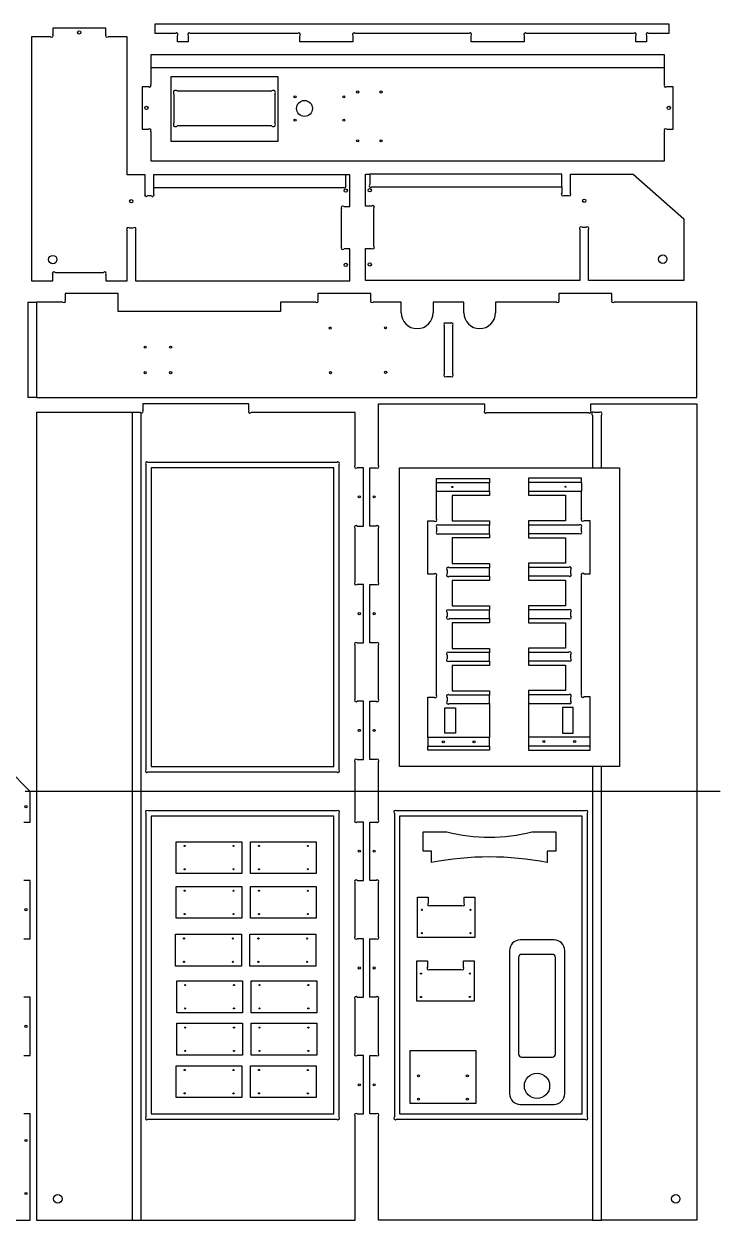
# Model space of a CAD drawing. Extents: x 0 to 1467, y 0 to 1176.
# Drawn here: x 812 to 1467, y 31 to 1158 of the extents above; entities that cross this region are included whole.
import ezdxf

# ---------------------------------------------------------------- set-up
doc = ezdxf.new("R2010")
doc.units = 0
doc.layers.get('0').update_dxf_attribs({"linetype": 'CONTINUOUS'})

msp = doc.modelspace()

# ---------------------------------------------------------------- linework, layer by layer
at = {"color": 7, "linetype": 'CONTINUOUS'}
for p, q in [((838.8, 1153.8), (838.8, 1147.9)), ((888.8, 1153.8), (838.8, 1153.8)), ((888.8, 1147.9), (888.8, 1153.8)), ((935.3, 1148.8), (935.3, 1157.8)), ((935.3, 1157.8), (1419.3, 1157.8)), ((1419.3, 1157.8), (1419.3, 1148.8)), ((818.8, 1145.8), (818.8, 915.8)), ((836.7, 1145.8), (818.8, 1145.8)), ((908.8, 1145.8), (891, 1145.8)), ((908.8, 1015.8), (908.8, 1145.8)), ((954.3, 1148.8), (935.3, 1148.8)), ((956.4, 1140.8), (956.4, 1146.7)), ((966.4, 1140.8), (956.4, 1140.8)), ((966.4, 1146.7), (966.4, 1140.8)), ((1069.5, 1148.8), (968.6, 1148.8)), ((1071.6, 1140.8), (1071.6, 1146.7)), ((1121.6, 1140.8), (1071.6, 1140.8)), ((1121.6, 1146.7), (1121.6, 1140.8)), ((1230.8, 1148.8), (1123.7, 1148.8)), ((1233, 1140.8), (1233, 1146.7)), ((1283, 1140.8), (1233, 1140.8)), ((1283, 1146.7), (1283, 1140.8)), ((1386, 1148.8), (1285.1, 1148.8)), ((1388.1, 1140.8), (1388.1, 1146.7)), ((1398.1, 1140.8), (1388.1, 1140.8)), ((1398.1, 1146.7), (1398.1, 1140.8)), ((1419.3, 1148.8), (1400.3, 1148.8)), ((1415.1, 1128.7), (931.1, 1128.7)), ((931.1, 1128.7), (931.1, 1116.7)), ((1415.1, 1116.7), (1415.1, 1128.7)), ((931.1, 1116.7), (931.1, 1100.8)), ((931.1, 1116.7), (1415.1, 1116.7)), ((1415.1, 1100.8), (1415.1, 1116.7)), ((950.1, 1108), (950.1, 1047.4)), ((1051.1, 1108), (950.1, 1108)), ((1051.1, 1047.4), (1051.1, 1108)), ((923.1, 1098.7), (923.1, 1058.7)), ((929, 1098.7), (923.1, 1098.7)), ((956, 1094.7), (1045.2, 1094.7)), ((1423.1, 1098.7), (1417.2, 1098.7)), ((1423.1, 1058.7), (1423.1, 1098.7)), ((953.1, 1064.6), (953.1, 1091.8)), ((1048.1, 1091.8), (1048.1, 1064.6)), ((1045.2, 1061.7), (956, 1061.7)), ((923.1, 1058.7), (929, 1058.7)), ((931.1, 1056.6), (931.1, 1028.7)), ((1415.1, 1028.7), (1415.1, 1056.6)), ((1417.2, 1058.7), (1423.1, 1058.7)), ((950.1, 1047.4), (1051.1, 1047.4)), ((931.1, 1028.7), (1415.1, 1028.7)), ((925.8, 1015.8), (908.8, 1015.8)), ((925.8, 997.9), (925.8, 1015.8)), ((933.8, 1015.8), (933.8, 1003.8)), ((1114.8, 1015.8), (933.8, 1015.8)), ((1118.8, 1015.8), (1114.8, 1015.8)), ((1114.8, 1005.9), (1114.8, 1015.8)), ((1118.8, 985.8), (1118.8, 1015.8)), ((1133.4, 986.2), (1133.4, 1016.2)), ((1133.4, 1016.2), (1137.4, 1016.2)), ((1137.4, 1016.2), (1137.4, 1006.4)), ((1318.3, 1016.2), (1137.4, 1016.2)), ((1318.3, 1004.2), (1318.3, 1016.2)), ((1326.4, 998.4), (1326.4, 1016.2)), ((1326.4, 1016.2), (1385.4, 1016.2)), ((1385.4, 1016.2), (1433.4, 974.3)), ((933.8, 1003.8), (933.8, 997.9)), ((933.8, 1003.8), (1112.8, 1003.8)), ((1139.5, 1004.2), (1318.3, 1004.2)), ((1318.3, 1004.2), (1318.3, 998.4)), ((931.7, 995.8), (928, 995.8)), ((1320.4, 996.2), (1324.3, 996.2)), ((1110.8, 947.9), (1110.8, 983.6)), ((1113, 985.8), (1118.8, 985.8)), ((1139.2, 986.2), (1133.4, 986.2)), ((1141.4, 948.4), (1141.4, 984.1)), ((1433.4, 974.3), (1433.4, 916.2)), ((908.8, 915.8), (908.8, 963.6)), ((910.9, 965.8), (914.7, 965.8)), ((916.8, 963.6), (916.8, 915.8)), ((1335.4, 964.1), (1335.4, 916.2)), ((1341.2, 966.2), (1337.5, 966.2)), ((1343.4, 916.2), (1343.4, 964.1)), ((1118.8, 945.8), (1113, 945.8)), ((1118.8, 915.8), (1118.8, 945.8)), ((1133.4, 916.2), (1133.4, 946.2)), ((1133.4, 946.2), (1139.2, 946.2)), ((818.8, 915.8), (838.8, 915.8)), ((838.8, 915.8), (838.8, 921.7)), ((841, 923.8), (886.7, 923.8)), ((888.8, 921.7), (888.8, 915.8)), ((888.8, 915.8), (908.8, 915.8)), ((916.8, 915.8), (1118.8, 915.8)), ((1335.4, 916.2), (1133.4, 916.2)), ((1433.4, 916.2), (1343.4, 916.2)), ((850.6, 903.8), (850.6, 897.9)), ((900.5, 903.8), (850.6, 903.8)), ((900.5, 886.8), (900.5, 903.8)), ((1088.6, 903.8), (1088.6, 897.9)), ((1138.6, 903.8), (1088.6, 903.8)), ((1138.6, 897.9), (1138.6, 903.8)), ((1315.6, 903.8), (1315.6, 897.9)), ((1365.6, 903.8), (1315.6, 903.8)), ((1365.6, 897.9), (1365.6, 903.8)), ((815.5, 895.8), (815.5, 805.8)), ((815.5, 895.8), (823.5, 895.8)), ((823.5, 895.8), (823.5, 805.8)), ((848.5, 895.8), (823.5, 895.8)), ((1053.5, 895.8), (1053.5, 886.8)), ((1086.5, 895.8), (1053.5, 895.8)), ((1167.1, 895.8), (1140.7, 895.8)), ((1167.1, 885.8), (1167.1, 895.8)), ((1197.1, 895.8), (1197.1, 885.8)), ((1226, 895.8), (1197.1, 895.8)), ((1226, 885.8), (1226, 895.8)), ((1256, 895.8), (1256, 885.8)), ((1313.5, 895.8), (1256, 895.8)), ((1445.6, 895.8), (1367.7, 895.8)), ((1445.6, 805.8), (1445.6, 895.8)), ((1053.5, 886.8), (900.5, 886.8)), ((1207.6, 873.6), (1207.6, 827.9)), ((1213.5, 875.8), (1209.7, 875.8)), ((1215.6, 827.9), (1215.6, 873.6)), ((1209.7, 825.8), (1213.5, 825.8)), ((823.5, 805.8), (815.5, 805.8)), ((823.5, 805.8), (1445.6, 805.8)), ((913.6, 791.8), (823.6, 791.8)), ((823.6, 791.8), (823.6, 31)), ((913.6, 791.8), (913.6, 31)), ((921.5, 791.8), (913.6, 791.8)), ((922.1, 31), (922.1, 791.4)), ((923.6, 799.8), (923.6, 793.9)), ((1023.6, 799.8), (923.6, 799.8)), ((1023.6, 793.9), (1023.6, 799.8)), ((1123.6, 791.8), (1025.7, 791.8)), ((1123.6, 741.9), (1123.6, 791.8)), ((1145.6, 741.9), (1145.6, 799.8)), ((1145.6, 799.8), (1245.6, 799.8)), ((1245.6, 799.8), (1245.6, 793.9)), ((1247.7, 791.8), (1343.5, 791.8)), ((1345.6, 799.8), (1445.6, 799.8)), ((1345.6, 793.9), (1345.6, 799.8)), ((1347.1, 789.4), (1347.1, 739.8)), ((1353.5, 791.9), (1349.1, 791.9)), ((1355.6, 739.8), (1355.6, 789.4)), ((1445.6, 799.8), (1445.6, 31)), ((1106.5, 744.8), (928.7, 744.8)), ((926.6, 742.6), (926.6, 455.3)), ((931.6, 739.8), (931.6, 458.2)), ((1103.6, 739.8), (931.6, 739.8)), ((1103.6, 458.2), (1103.6, 739.8)), ((1108.6, 455.3), (1108.6, 742.6)), ((1131.6, 739.8), (1125.7, 739.8)), ((1131.6, 684.8), (1131.6, 739.8)), ((1137.6, 684.8), (1137.6, 739.8)), ((1137.6, 739.8), (1143.5, 739.8)), ((1165.6, 739.8), (1347.1, 739.8)), ((1165.6, 458.2), (1165.6, 739.8)), ((1347.1, 739.8), (1355.6, 739.8)), ((1355.6, 739.8), (1372.6, 739.8)), ((1372.6, 739.8), (1372.6, 458.2)), ((1200.2, 729.6), (1250.2, 729.6)), ((1200.2, 725.6), (1200.2, 729.6)), ((1250.2, 725.6), (1200.2, 725.6)), ((1200.2, 717.6), (1200.2, 725.6)), ((1250.2, 729.6), (1250.2, 725.6)), ((1250.2, 717.6), (1250.2, 725.6)), ((1336.9, 729.8), (1286.9, 729.8)), ((1286.9, 729.8), (1286.9, 725.8)), ((1336.9, 725.8), (1286.9, 725.8)), ((1286.9, 725.8), (1286.9, 717.8)), ((1336.9, 725.8), (1336.9, 729.8)), ((1336.9, 725.8), (1336.9, 717.8)), ((1200.2, 691.7), (1200.2, 717.6)), ((1200.2, 717.6), (1250.2, 717.6)), ((1250.2, 713.6), (1215.2, 713.6)), ((1215.2, 713.6), (1215.2, 689.6)), ((1250.2, 717.6), (1250.2, 713.6)), ((1286.9, 717.8), (1286.9, 713.8)), ((1286.9, 717.8), (1336.9, 717.8)), ((1286.9, 713.8), (1321.9, 713.8)), ((1321.9, 713.8), (1321.9, 689.8)), ((1336.9, 691.9), (1336.9, 717.8)), ((1192.2, 639.6), (1192.2, 689.6)), ((1192.2, 689.6), (1198, 689.6)), ((1215.2, 689.6), (1250.2, 689.6)), ((1250.2, 689.6), (1250.2, 685.6)), ((1286.9, 689.8), (1286.9, 685.8)), ((1321.9, 689.8), (1286.9, 689.8)), ((1344.9, 689.8), (1339, 689.8)), ((1344.9, 639.8), (1344.9, 689.8)), ((1123.6, 631.9), (1123.6, 682.6)), ((1125.7, 684.8), (1131.6, 684.8)), ((1143.5, 684.8), (1137.6, 684.8)), ((1145.6, 631.9), (1145.6, 682.6)), ((1200.2, 683.5), (1200.2, 679.7)), ((1250.2, 685.6), (1202.2, 685.6)), ((1202.2, 677.6), (1250.2, 677.6)), ((1250.2, 677.6), (1250.2, 685.6)), ((1250.2, 677.6), (1250.2, 673.6)), ((1334.8, 685.8), (1286.9, 685.8)), ((1286.9, 685.8), (1286.9, 677.8)), ((1286.9, 677.8), (1286.9, 673.8)), ((1286.9, 677.8), (1334.8, 677.8)), ((1336.9, 679.9), (1336.9, 683.7)), ((1250.2, 673.6), (1215.2, 673.6)), ((1215.2, 673.6), (1215.2, 649.6)), ((1286.9, 673.8), (1321.9, 673.8)), ((1321.9, 673.8), (1321.9, 649.8)), ((1210.2, 643.5), (1210.2, 639.7)), ((1250.2, 645.6), (1212.3, 645.6)), ((1215.2, 649.6), (1250.2, 649.6)), ((1250.2, 649.6), (1250.2, 645.6)), ((1250.2, 637.6), (1250.2, 645.6)), ((1286.9, 649.8), (1286.9, 645.8)), ((1321.9, 649.8), (1286.9, 649.8)), ((1324.8, 645.8), (1286.9, 645.8)), ((1286.9, 645.8), (1286.9, 637.8)), ((1326.9, 639.9), (1326.9, 643.7)), ((1198, 639.6), (1192.2, 639.6)), ((1200.2, 525.7), (1200.2, 637.5)), ((1212.3, 637.6), (1250.2, 637.6)), ((1250.2, 633.6), (1215.2, 633.6)), ((1215.2, 633.6), (1215.2, 609.6)), ((1250.2, 637.6), (1250.2, 633.6)), ((1286.9, 637.8), (1286.9, 633.8)), ((1286.9, 637.8), (1324.8, 637.8)), ((1286.9, 633.8), (1321.9, 633.8)), ((1321.9, 633.8), (1321.9, 609.8)), ((1336.9, 525.9), (1336.9, 637.7)), ((1339, 639.8), (1344.9, 639.8)), ((1131.6, 629.8), (1125.7, 629.8)), ((1131.6, 574.8), (1131.6, 629.8)), ((1137.6, 574.8), (1137.6, 629.8)), ((1137.6, 629.8), (1143.5, 629.8)), ((1215.2, 609.6), (1250.2, 609.6)), ((1250.2, 609.6), (1250.2, 605.6)), ((1286.9, 609.8), (1286.9, 605.8)), ((1321.9, 609.8), (1286.9, 609.8)), ((1210.2, 603.5), (1210.2, 599.7)), ((1250.2, 605.6), (1212.3, 605.6)), ((1212.3, 597.6), (1250.2, 597.6)), ((1250.2, 597.6), (1250.2, 605.6)), ((1250.2, 597.6), (1250.2, 593.6)), ((1324.8, 605.8), (1286.9, 605.8)), ((1286.9, 605.8), (1286.9, 597.8)), ((1286.9, 597.8), (1286.9, 593.8)), ((1286.9, 597.8), (1324.8, 597.8)), ((1326.9, 599.9), (1326.9, 603.7)), ((1250.2, 593.6), (1215.2, 593.6)), ((1215.2, 593.6), (1215.2, 569.6)), ((1286.9, 593.8), (1321.9, 593.8)), ((1321.9, 593.8), (1321.9, 569.8)), ((1125.7, 574.8), (1131.6, 574.8)), ((1143.5, 574.8), (1137.6, 574.8)), ((1123.6, 521.9), (1123.6, 572.6)), ((1145.6, 521.9), (1145.6, 572.6)), ((1210.2, 563.5), (1210.2, 559.7)), ((1250.2, 565.6), (1212.3, 565.6)), ((1215.2, 569.6), (1250.2, 569.6)), ((1250.2, 569.6), (1250.2, 565.6)), ((1250.2, 557.6), (1250.2, 565.6)), ((1286.9, 569.8), (1286.9, 565.8)), ((1321.9, 569.8), (1286.9, 569.8)), ((1324.8, 565.8), (1286.9, 565.8)), ((1286.9, 565.8), (1286.9, 557.8)), ((1326.9, 559.9), (1326.9, 563.7)), ((1212.3, 557.6), (1250.2, 557.6)), ((1250.2, 553.6), (1215.2, 553.6)), ((1215.2, 553.6), (1215.2, 529.6)), ((1250.2, 557.6), (1250.2, 553.6)), ((1286.9, 557.8), (1286.9, 553.8)), ((1286.9, 557.8), (1324.8, 557.8)), ((1286.9, 553.8), (1321.9, 553.8)), ((1321.9, 553.8), (1321.9, 529.8)), ((1321.9, 529.8), (1286.9, 529.8)), ((1286.9, 529.8), (1286.9, 525.8)), ((1131.6, 519.8), (1125.7, 519.8)), ((1131.6, 464.8), (1131.6, 519.8)), ((1137.6, 464.8), (1137.6, 519.8)), ((1137.6, 519.8), (1143.5, 519.8)), ((1192.2, 523.6), (1198, 523.6)), ((1192.2, 485.5), (1192.2, 523.6)), ((1210.2, 523.5), (1210.2, 519.7)), ((1250.2, 525.6), (1212.3, 525.6)), ((1215.2, 529.6), (1250.2, 529.6)), ((1250.2, 529.6), (1250.2, 525.6)), ((1250.2, 517.6), (1250.2, 525.6)), ((1324.8, 525.8), (1286.9, 525.8)), ((1286.9, 525.8), (1286.9, 517.8)), ((1326.9, 519.9), (1326.9, 523.7)), ((1344.9, 523.8), (1339, 523.8)), ((1344.9, 485.8), (1344.9, 523.8)), ((1208.2, 513.6), (1218.2, 513.6)), ((1208.2, 489.6), (1208.2, 513.6)), ((1212.3, 517.6), (1250.2, 517.6)), ((1218.2, 513.6), (1218.2, 489.6)), ((1250.2, 517.6), (1250.2, 485.5)), ((1286.9, 517.8), (1324.8, 517.8)), ((1286.9, 517.8), (1286.9, 485.8)), ((1328.9, 513.8), (1318.9, 513.8)), ((1318.9, 513.8), (1318.9, 489.8)), ((1328.9, 489.8), (1328.9, 513.8)), ((1250.2, 485.5), (1192.2, 485.5)), ((1192.2, 485.5), (1192.2, 477.6)), ((1218.2, 489.6), (1208.2, 489.6)), ((1250.2, 477.6), (1250.2, 485.5)), ((1344.9, 485.8), (1286.9, 485.8)), ((1286.9, 485.8), (1286.9, 477.8)), ((1318.9, 489.8), (1328.9, 489.8)), ((1344.9, 477.8), (1344.9, 485.8)), ((1192.2, 473.6), (1192.2, 477.6)), ((1192.2, 477.6), (1250.2, 477.6)), ((1250.2, 473.6), (1192.2, 473.6)), ((1250.2, 477.6), (1250.2, 473.6)), ((1286.9, 477.8), (1344.9, 477.8)), ((1286.9, 477.8), (1286.9, 473.8)), ((1286.9, 473.8), (1344.9, 473.8)), ((1344.9, 473.8), (1344.9, 477.8)), ((1123.6, 408.2), (1123.6, 462.6)), ((1125.7, 464.8), (1131.6, 464.8)), ((1143.5, 464.8), (1137.6, 464.8)), ((1145.6, 408.2), (1145.6, 462.6)), ((817.6, 434.9), (796.5, 456)), ((928.7, 453.2), (1106.5, 453.2)), ((931.6, 458.2), (1103.6, 458.2)), ((1347.1, 458.2), (1165.6, 458.2)), ((1347.1, 458.2), (1347.1, 31)), ((1355.6, 458.2), (1347.1, 458.2)), ((1355.6, 31), (1355.6, 458.2)), ((1372.6, 458.2), (1355.6, 458.2)), ((1142.7, 434.9), (812.8, 434.9)), ((817.6, 406), (817.6, 434.9)), ((1467.4, 434.9), (1099.6, 434.9)), ((811.7, 406), (817.6, 406)), ((926.6, 414.5), (926.6, 128.2)), ((1106.5, 416.6), (928.7, 416.6)), ((931.6, 411.6), (931.6, 131)), ((1103.6, 411.6), (931.6, 411.6)), ((1103.6, 131), (1103.6, 411.6)), ((1108.6, 128.2), (1108.6, 414.5)), ((1131.6, 406), (1125.7, 406)), ((1131.6, 351), (1131.6, 406)), ((1137.6, 351), (1137.6, 406)), ((1137.6, 406), (1143.5, 406)), ((1160.6, 414.5), (1160.6, 128.2)), ((1340.5, 416.6), (1162.7, 416.6)), ((1337.6, 411.6), (1165.6, 411.6)), ((1165.6, 411.6), (1165.6, 131)), ((1337.6, 131), (1337.6, 411.6)), ((1342.6, 128.2), (1342.6, 414.5)), ((1187.6, 378.4), (1187.6, 396.8)), ((1187.6, 396.8), (1210.1, 396.8)), ((1290.1, 396.8), (1312.6, 396.8)), ((1312.6, 396.8), (1312.6, 378.4)), ((955.1, 387.5), (1017.1, 387.5)), ((955.1, 357.5), (955.1, 387.5)), ((1017.1, 387.5), (1017.1, 357.5)), ((1025.1, 387.5), (1087.1, 387.5)), ((1025.1, 357.5), (1025.1, 387.5)), ((1087.1, 387.5), (1087.1, 357.5)), ((1195.6, 378.4), (1187.6, 378.4)), ((1195.6, 367.8), (1195.6, 378.4)), ((1304.6, 378.4), (1304.6, 367.8)), ((1312.6, 378.4), (1304.6, 378.4)), ((817.6, 351), (811.7, 351)), ((817.6, 296), (817.6, 351)), ((1017.1, 357.5), (955.1, 357.5)), ((1087.1, 357.5), (1025.1, 357.5)), ((1125.7, 351), (1131.6, 351)), ((1143.5, 351), (1137.6, 351)), ((955.1, 315.3), (955.1, 345.3)), ((955.1, 345.3), (1017.1, 345.3)), ((1017.1, 345.3), (1017.1, 315.3)), ((1025.1, 315.3), (1025.1, 345.3)), ((1025.1, 345.3), (1087.1, 345.3)), ((1087.1, 345.3), (1087.1, 315.3)), ((1123.6, 298.2), (1123.6, 348.9)), ((1145.6, 298.2), (1145.6, 348.9)), ((1182.4, 297.3), (1182.4, 335.3)), ((1182.4, 335.3), (1192.4, 335.3)), ((1192.4, 335.3), (1192.4, 329.5)), ((1194.5, 327.3), (1224.2, 327.3)), ((1226.4, 335.3), (1236.4, 335.3)), ((1226.4, 329.5), (1226.4, 335.3)), ((1236.4, 335.3), (1236.4, 297.3)), ((1017.1, 315.3), (955.1, 315.3)), ((1087.1, 315.3), (1025.1, 315.3)), ((811.7, 296), (817.6, 296)), ((954.5, 270.3), (954.5, 300.3)), ((954.5, 300.3), (1016.5, 300.3)), ((1016.5, 300.3), (1016.5, 270.3)), ((1024.5, 270.3), (1024.5, 300.3)), ((1024.5, 300.3), (1086.5, 300.3)), ((1086.5, 300.3), (1086.5, 270.3)), ((1131.6, 296), (1125.7, 296)), ((1131.6, 241), (1131.6, 296)), ((1137.6, 241), (1137.6, 296)), ((1137.6, 296), (1143.5, 296)), ((1236.4, 297.3), (1182.4, 297.3)), ((1311.1, 295), (1279.1, 295)), ((1269.1, 285), (1269.1, 150)), ((1321.1, 150), (1321.1, 285)), ((1181.7, 237.2), (1181.7, 275.2)), ((1181.7, 275.2), (1191.7, 275.2)), ((1191.7, 275.2), (1191.7, 269.3)), ((1225.7, 269.3), (1225.7, 275.2)), ((1225.7, 275.2), (1235.7, 275.2)), ((1235.7, 275.2), (1235.7, 237.2)), ((1277.6, 278.4), (1277.6, 187.4)), ((1309.5, 281.3), (1280.5, 281.3)), ((1312.4, 187.4), (1312.4, 278.4)), ((1016.5, 270.3), (954.5, 270.3)), ((1086.5, 270.3), (1024.5, 270.3)), ((1193.8, 267.2), (1223.6, 267.2)), ((955.6, 226.4), (955.6, 256.4)), ((955.6, 256.4), (1017.6, 256.4)), ((1017.6, 256.4), (1017.6, 226.4)), ((1025.6, 226.4), (1025.6, 256.4)), ((1025.6, 256.4), (1087.6, 256.4)), ((1087.6, 256.4), (1087.6, 226.4)), ((817.6, 241), (811.7, 241)), ((817.6, 186), (817.6, 241)), ((1123.6, 188.2), (1123.6, 238.9)), ((1125.7, 241), (1131.6, 241)), ((1143.5, 241), (1137.6, 241)), ((1145.6, 188.2), (1145.6, 238.9)), ((1235.7, 237.2), (1181.7, 237.2)), ((1017.6, 226.4), (955.6, 226.4)), ((1087.6, 226.4), (1025.6, 226.4)), ((955.6, 186.4), (955.6, 216.4)), ((955.6, 216.4), (1017.6, 216.4)), ((1017.6, 216.4), (1017.6, 186.4)), ((1025.6, 186.4), (1025.6, 216.4)), ((1025.6, 216.4), (1087.6, 216.4)), ((1087.6, 216.4), (1087.6, 186.4)), ((811.7, 186), (817.6, 186)), ((1017.6, 186.4), (955.6, 186.4)), ((1087.6, 186.4), (1025.6, 186.4)), ((1131.6, 186), (1125.7, 186)), ((1131.6, 131), (1131.6, 186)), ((1137.6, 131), (1137.6, 186)), ((1137.6, 186), (1143.5, 186)), ((1175.4, 140.9), (1175.4, 190.9)), ((1175.4, 190.9), (1237.4, 190.9)), ((1237.4, 190.9), (1237.4, 140.9)), ((1280.5, 184.5), (1309.5, 184.5)), ((955.1, 146.4), (955.1, 176.4)), ((955.1, 176.4), (1017.1, 176.4)), ((1017.1, 176.4), (1017.1, 146.4)), ((1025.1, 176.4), (1087.1, 176.4)), ((1025.1, 146.4), (1025.1, 176.4)), ((1087.1, 176.4), (1087.1, 146.4)), ((1017.1, 146.4), (955.1, 146.4)), ((1087.1, 146.4), (1025.1, 146.4)), ((1237.4, 140.9), (1175.4, 140.9)), ((1279.1, 140), (1311.1, 140)), ((817.6, 131), (811.7, 131)), ((817.6, 31), (817.6, 131)), ((928.7, 126), (1106.5, 126)), ((931.6, 131), (1103.6, 131)), ((1123.6, 31), (1123.6, 128.9)), ((1125.7, 131), (1131.6, 131)), ((1143.5, 131), (1137.6, 131)), ((1145.6, 31), (1145.6, 128.9)), ((1162.7, 126), (1340.5, 126)), ((1165.6, 131), (1337.6, 131)), ((301.6, 31), (817.6, 31)), ((823.6, 31), (913.6, 31)), ((913.6, 31), (922.1, 31)), ((922.1, 31), (1123.6, 31)), ((1347.1, 31), (1145.6, 31)), ((1347.1, 31), (1355.6, 31)), ((1445.6, 31), (1355.6, 31))]:
    msp.add_line(p, q, dxfattribs=at)
for centre, radius in [((863.8, 1149.8), 1.55), ((1126.1, 1093.7), 1), ((1148.1, 1093.7), 1), ((1067.1, 1089.2), 1), ((1076, 1078.2), 7.5), ((1113.1, 1089.2), 1), ((927.1, 1078.7), 1.55), ((1419.1, 1078.7), 1.55), ((1067.1, 1067.2), 1), ((1113.1, 1067.2), 1), ((1126.1, 1047.7), 1), ((1148.1, 1047.7), 1), ((912.8, 990.8), 1.55), ((1114.8, 1000.8), 1.55), ((1137.4, 1001.2), 1.55), ((1339.4, 991.2), 1.55), ((838.8, 935.8), 4), ((1413.4, 936.2), 4), ((1114.8, 930.8), 1.55), ((1137.4, 931.2), 1.55), ((1100.2, 871.3), 1), ((1152.2, 871.6), 1), ((925.9, 853.3), 1), ((949.9, 853.3), 1), ((925.9, 829.3), 1), ((949.9, 829.3), 1), ((1100.4, 829.3), 1), ((1152.4, 829.6), 1), ((1215.2, 721.6), 0.5), ((1321.9, 721.8), 0.5), ((1127.6, 712.3), 1), ((1141.6, 712.3), 1), ((1127.6, 602.3), 1), ((1141.6, 602.3), 1), ((1127.6, 492.3), 1), ((1141.6, 492.3), 1), ((1206.7, 481.5), 1), ((1235.7, 481.5), 1), ((1301.4, 481.8), 1), ((1330.4, 481.8), 1), ((813.6, 420.5), 1), ((963.1, 383.5), 0.5), ((1009.1, 383.5), 0.5), ((1033.1, 383.5), 0.5), ((1079.1, 383.5), 0.5), ((1127.6, 378.5), 1), ((1141.6, 378.5), 1), ((963.1, 361.5), 0.5), ((1009.1, 361.5), 0.5), ((1033.1, 361.5), 0.5), ((1079.1, 361.5), 0.5), ((963.1, 341.3), 0.5), ((1009.1, 341.3), 0.5), ((1033.1, 341.3), 0.5), ((1079.1, 341.3), 0.5), ((813.6, 323.5), 1), ((963.1, 319.3), 0.5), ((1009.1, 319.3), 0.5), ((1033.1, 319.3), 0.5), ((1079.1, 319.3), 0.5), ((1186.4, 323.3), 0.5), ((1232.4, 323.3), 0.5), ((962.5, 296.3), 0.5), ((1008.5, 296.3), 0.5), ((1032.5, 296.3), 0.5), ((1078.5, 296.3), 0.5), ((1186.4, 301.3), 0.5), ((1232.4, 301.3), 0.5), ((962.5, 274.3), 0.5), ((1008.5, 274.3), 0.5), ((1032.5, 274.3), 0.5), ((1078.5, 274.3), 0.5), ((1127.6, 268.5), 1), ((1141.6, 268.5), 1), ((1185.7, 263.2), 0.5), ((1231.7, 263.2), 0.5), ((963.6, 252.4), 0.5), ((1009.6, 252.4), 0.5), ((1033.6, 252.4), 0.5), ((1079.6, 252.4), 0.5), ((1185.7, 241.2), 0.5), ((1231.7, 241.2), 0.5), ((963.6, 230.4), 0.5), ((1009.6, 230.4), 0.5), ((1033.6, 230.4), 0.5), ((1079.6, 230.4), 0.5), ((813.6, 213.5), 1), ((963.6, 212.4), 0.5), ((1009.6, 212.4), 0.5), ((1033.6, 212.4), 0.5), ((1079.6, 212.4), 0.5), ((963.6, 190.4), 0.5), ((1009.6, 190.4), 0.5), ((1033.6, 190.4), 0.5), ((1079.6, 190.4), 0.5), ((963.1, 172.4), 0.5), ((1009.1, 172.4), 0.5), ((1033.1, 172.4), 0.5), ((1079.1, 172.4), 0.5), ((1295, 157.5), 11.9), ((1127.6, 158.5), 1), ((1141.6, 158.5), 1), ((1183.4, 166.9), 1), ((1229.4, 166.9), 1), ((963.1, 150.4), 0.5), ((1009.1, 150.4), 0.5), ((1033.1, 150.4), 0.5), ((1079.1, 150.4), 0.5), ((1183.4, 144.9), 1), ((1229.4, 144.9), 1), ((813.6, 106), 1), ((813.6, 56), 1), ((843.6, 51), 4), ((1425.6, 51), 4)]:
    msp.add_circle(centre, radius, dxfattribs=at)
for centre, radius, start, end in [((837.8, 1146.8), 1.5, 225, 45), ((889.9, 1146.8), 1.5, 135, 315), ((955.4, 1147.8), 1.5, 315, 135), ((967.5, 1147.8), 1.5, 45, 225), ((1070.6, 1147.8), 1.5, 315, 135), ((1122.7, 1147.8), 1.5, 45, 225), ((1231.9, 1147.8), 1.5, 315, 135), ((1284, 1147.8), 1.5, 45, 225), ((1387.1, 1147.8), 1.5, 315, 135), ((1399.2, 1147.8), 1.5, 45, 225), ((930, 1099.8), 1.5, 225, 45), ((954.5, 1093.2), 2.05, 45, 225), ((1046.6, 1093.2), 2.05, 315, 135), ((1416.1, 1099.8), 1.5, 135, 315), ((954.5, 1063.1), 2.05, 135, 315), ((1046.6, 1063.1), 2.05, 225, 45), ((930, 1057.6), 1.5, 315, 135), ((1416.1, 1057.6), 1.5, 45, 225), ((1113.6, 1005), 1.5, 234.9431, 36.5577), ((1138.4, 1005.3), 1.5, 135, 315), ((926.9, 996.8), 1.5, 135.0236, 315.0236), ((932.8, 996.8), 1.5, 224.5415, 45.4622), ((1319.3, 997.3), 1.5, 135, 315), ((1325.3, 997.3), 1.5, 225.6445, 45.6445), ((1111.9, 984.7), 1.5, 45, 225), ((1140.3, 985.2), 1.5, 315, 135), ((909.9, 964.7), 1.5, 45.8906, 224.9528), ((915.8, 964.7), 1.5, 314.9529, 134.1094), ((1336.4, 965.2), 1.5, 45, 225), ((1342.3, 965.2), 1.5, 315, 135), ((1111.9, 946.8), 1.5, 135.0472, 315), ((1140.3, 947.3), 1.5, 225, 45), ((839.9, 922.7), 1.5, 45, 225), ((887.8, 922.7), 1.5, 315, 135), ((849.5, 896.8), 1.5, 225, 45), ((1087.5, 896.8), 1.5, 225, 45), ((1139.6, 896.8), 1.5, 135, 315), ((1314.5, 896.8), 1.5, 225, 45), ((1366.6, 896.8), 1.5, 135, 315), ((1182.1, 885.8), 15, 180, 0), ((1241, 885.8), 15, 180, 0), ((1208.6, 874.7), 1.5, 45, 225), ((1214.5, 874.7), 1.5, 315, 135), ((1208.6, 826.8), 1.5, 135, 315), ((1214.5, 826.8), 1.5, 225, 45), ((922.5, 792.8), 1.5, 225, 252.9688), ((922.5, 792.8), 1.5, 252.9688, 45), ((1024.6, 792.8), 1.5, 135, 315), ((1246.6, 792.8), 1.5, 135, 315), ((1344.5, 792.8), 1.5, 225, 45), ((1348.1, 790.6), 1.6, 50.3294, 230.3294), ((1354.6, 790.6), 1.6, 309.6706, 129.6706), ((927.6, 743.7), 1.5, 45, 225), ((1107.5, 743.7), 1.5, 315, 135), ((1124.6, 740.8), 1.5, 135, 315), ((1144.5, 740.8), 1.5, 225, 45), ((1199.1, 690.6), 1.5, 225, 45), ((1338, 690.9), 1.5, 135, 315), ((1124.6, 683.7), 1.5, 45, 225), ((1144.5, 683.7), 1.5, 315, 135), ((1201.4, 684.4), 1.5, 54.9431, 216.5577), ((1201.4, 678.8), 1.5, 143.4423, 305.0569), ((1335.7, 684.6), 1.5, 323.4423, 125.0569), ((1335.7, 679), 1.5, 234.9431, 36.5577), ((1211.2, 644.5), 1.5, 45, 225), ((1325.9, 644.8), 1.5, 315, 135), ((1124.6, 630.8), 1.5, 135, 315), ((1144.5, 630.8), 1.5, 225, 45), ((1199.1, 638.5), 1.5, 315, 135), ((1211.2, 638.6), 1.5, 135, 315), ((1325.9, 638.9), 1.5, 225, 45), ((1338, 638.8), 1.5, 45, 225), ((1211.2, 604.5), 1.5, 45, 225), ((1211.2, 598.6), 1.5, 135, 315), ((1325.9, 604.8), 1.5, 315, 135), ((1325.9, 598.9), 1.5, 225, 45), ((1124.6, 573.7), 1.5, 45, 225), ((1144.5, 573.7), 1.5, 315, 135), ((1211.2, 564.5), 1.5, 45, 225), ((1325.9, 564.8), 1.5, 315, 135), ((1211.2, 558.6), 1.5, 135, 315), ((1325.9, 558.9), 1.5, 225, 45), ((1124.6, 520.8), 1.5, 135, 315), ((1144.5, 520.8), 1.5, 225, 45), ((1199.1, 524.6), 1.5, 225, 45), ((1211.2, 524.5), 1.5, 45, 225), ((1211.2, 518.6), 1.5, 135, 315), ((1325.9, 524.8), 1.5, 315, 135), ((1325.9, 518.9), 1.5, 225, 45), ((1338, 524.9), 1.5, 135, 315), ((1124.6, 463.7), 1.5, 45, 225), ((1144.5, 463.7), 1.5, 315, 135), ((927.6, 454.3), 1.5, 135, 315), ((1107.5, 454.3), 1.5, 225, 45), ((927.6, 415.5), 1.5, 45, 225), ((1107.5, 415.5), 1.5, 315, 135), ((1161.6, 415.5), 1.5, 45, 225), ((1341.5, 415.5), 1.5, 315, 135), ((1124.6, 407.1), 1.5, 135, 315), ((1144.5, 407.1), 1.5, 225, 45), ((1250.1, 554.3), 162.5, 255.75, 284.25), ((1250.1, 90.3), 282.8, 78.8892, 101.1108), ((1124.6, 350), 1.5, 45, 225), ((1144.5, 350), 1.5, 315, 135), ((1193.4, 328.4), 1.5, 135, 315), ((1225.3, 328.4), 1.5, 225, 45), ((1124.6, 297.1), 1.5, 135, 315), ((1144.5, 297.1), 1.5, 225, 45), ((1279.1, 285), 10, 90, 180), ((1311.1, 285), 10, 0, 90), ((1280.5, 278.4), 2.9, 90, 180), ((1309.5, 278.4), 2.9, 360, 90), ((1192.8, 268.2), 1.5, 135, 315), ((1224.7, 268.2), 1.5, 225, 45), ((1124.6, 240), 1.5, 45, 225), ((1144.5, 240), 1.5, 315, 135), ((1124.6, 187.1), 1.5, 135, 315), ((1144.5, 187.1), 1.5, 225, 45), ((1280.5, 187.4), 2.9, 180, 270), ((1309.5, 187.4), 2.9, 270, 0), ((1279.1, 150), 10, 180, 270), ((1311.1, 150), 10, 270, 0), ((927.6, 127.1), 1.5, 135, 315), ((1107.5, 127.1), 1.5, 225, 45), ((1124.6, 130), 1.5, 45, 225), ((1144.5, 130), 1.5, 315, 135), ((1161.6, 127.1), 1.5, 135, 315), ((1341.5, 127.1), 1.5, 225, 45)]:
    msp.add_arc(centre, radius, start, end, dxfattribs=at)

doc.saveas('drawing.dxf')
